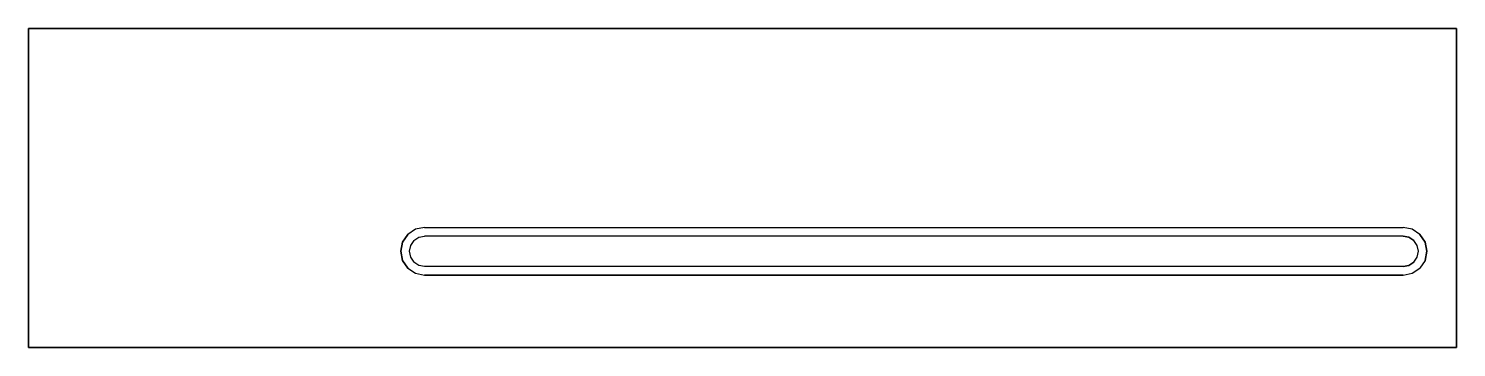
# Model space of a CAD drawing. Header units: inches. Extents: x 0 to 1500, y -335 to 0.
import ezdxf

# ---------------------------------------------------------------- set-up
doc = ezdxf.new("R2010")
doc.units = ezdxf.units.IN
doc.header["$MEASUREMENT"] = 0
doc.layers.add('Painel', color=5, linetype='Continuous')
doc.layers.add('Usinagem', color=2, linetype='Continuous')

msp = doc.modelspace()

# ---------------------------------------------------------------- linework, layer by layer
at = {"layer": 'Painel'}
for p, q in [((0, -335, 30), (0, -300, 30)), ((0, -335), (0, -300)), ((1500, -300, 30), (1500, -335, 30)), ((1500, -300), (1500, -335))]:
    msp.add_line(p, q, dxfattribs=at)
for points in [[(0, 0, 30), (0, 0), (1500, 0), (1500, 0, 30)], [(0, 0, 30), (0, -335, 30), (0, -335), (0, 0)], [(1500, 0, 30), (1500, 0), (1500, -335), (1500, -335, 30)], [(0, -335, 30), (0, -335), (1500, -335), (1500, -335, 30)]]:
    msp.add_3dface(points, dxfattribs=at)
for points, invisible_edges in [([(1500, 0, 17), (1500, 0, 13), (1500, -209, 13), (1500, -209, 17)], 14), ([(400, -300, 30), (0, -300, 30), (0, 0, 30), (400, 0, 30)], 9), ([(400, -300), (0, -300), (0, 0), (400, 0)], 9), ([(401.2, 0, 30), (400, 0, 30), (400, -234, 30), (401.2, -227.9, 30)], 15), ([(401.2, 0), (400, 0), (400, -234), (401.2, -227.9)], 15), ([(404.7, 0, 30), (401.2, 0, 30), (401.2, -227.9, 30), (404.7, -222.7, 30)], 15), ([(404.7, 0), (401.2, 0), (401.2, -227.9), (404.7, -222.7)], 15), ([(409.9, 0, 30), (404.7, 0, 30), (404.7, -222.7, 30), (409.9, -219.2, 30)], 15), ([(409.9, 0), (404.7, 0), (404.7, -222.7), (409.9, -219.2)], 15), ([(416, 0, 30), (409.9, 0, 30), (409.9, -219.2, 30), (416, -218, 30)], 15), ([(416, 0), (409.9, 0), (409.9, -219.2), (416, -218)], 15), ([(416, -218, 30), (416, 0, 30), (1500, 0, 30), (1500, -218, 30)], 15), ([(416, -218), (416, 0), (1500, 0), (1500, -218)], 15), ([(1500, -259, 17), (1500, -259, 13), (1500, -209, 13), (1500, -209, 17)], 15), ([(1500, -250), (1500, -218), (360.9, -218), (360.9, -251.3)], 14), ([(1444, -218, 30), (1500, -218, 30), (1500, -219.2, 30), (1450.1, -219.2, 30)], 5), ([(1450.1, -219.2, 30), (1500, -219.2, 30), (1500, -222.7, 30), (1455.3, -222.7, 30)], 5), ([(1455.3, -222.7, 30), (1500, -222.7, 30), (1500, -227.9, 30), (1458.8, -227.9, 30)], 5), ([(401.2, -240.1, 30), (400, -234, 30), (400, -300, 30), (401.2, -300, 30)], 15), ([(401.2, -240.1), (400, -234), (400, -300), (401.2, -300)], 15), ([(1458.8, -227.9, 30), (1500, -227.9, 30), (1500, -234, 30), (1460, -234, 30)], 5), ([(1460, -234, 30), (1500, -234, 30), (1500, -240.1, 30), (1458.8, -240.1, 30)], 5), ([(404.7, -245.3, 30), (401.2, -240.1, 30), (401.2, -300, 30), (404.7, -300, 30)], 15), ([(404.7, -245.3), (401.2, -240.1), (401.2, -300), (404.7, -300)], 15), ([(409.9, -248.8, 30), (404.7, -245.3, 30), (404.7, -300, 30), (409.9, -300, 30)], 15), ([(409.9, -248.8), (404.7, -245.3), (404.7, -300), (409.9, -300)], 15), ([(416, -250, 30), (409.9, -248.8, 30), (409.9, -300, 30), (416, -300, 30)], 15), ([(416, -250), (409.9, -248.8), (409.9, -300), (416, -300)], 15), ([(416, -250, 30), (416, -300, 30), (1500, -300, 30), (1500, -250, 30)], 15), ([(416, -250), (416, -300), (1500, -300), (1500, -250)], 15), ([(1450.1, -248.8, 30), (1500, -248.8, 30), (1500, -250, 30), (1444, -250, 30)], 5), ([(1455.3, -245.3, 30), (1500, -245.3, 30), (1500, -248.8, 30), (1450.1, -248.8, 30)], 5), ([(1458.8, -240.1, 30), (1500, -240.1, 30), (1500, -245.3, 30), (1455.3, -245.3, 30)], 5), ([(1500, -259, 17), (1500, -259, 13), (1500, -335, 13), (1500, -335, 17)], 11), ([(0, -300, 30), (0, -335, 30), (1500, -335, 30), (1500, -300, 30)], 8), ([(0, -300), (0, -335), (1500, -335), (1500, -300)], 8)]:
    msp.add_3dface(points, dxfattribs=dict(at, invisible_edges=invisible_edges))
at = {"layer": 'Usinagem'}
for points, invisible_edges in [([(409.9, -219.2, 30), (416, -218, 30), (416, -209, 17), (406.4, -210.9, 17)], 10), ([(416, -209, 17), (406.4, -210.9, 17), (406.4, -257.1, 17), (416, -259, 17)], 10), ([(416, -218, 30), (416, -209, 17), (1444, -209, 17), (1444, -218, 30)], 5), ([(416, -259, 17), (416, -209, 17), (1444, -209, 17), (1444, -259, 17)], 5), ([(1444, -218, 30), (1450.1, -219.2, 30), (1453.6, -210.9, 17), (1444, -209, 17)], 10), ([(1444, -259, 17), (1453.6, -257.1, 17), (1453.6, -210.9, 17), (1444, -209, 17)], 10), ([(401.2, -227.9, 30), (400, -234, 30), (391, -234, 17), (392.9, -224.4, 17)], 10), ([(392.9, -224.4, 17), (391, -234, 17), (392.9, -243.6, 17), (392.9, -234, 17)], 12), ([(404.7, -222.7, 30), (401.2, -227.9, 30), (392.9, -224.4, 17), (398.3, -216.3, 17)], 10), ([(398.3, -216.3, 17), (392.9, -224.4, 17), (392.9, -243.6, 17), (398.3, -251.7, 17)], 10), ([(404.7, -222.7, 30), (409.9, -219.2, 30), (406.4, -210.9, 17), (398.3, -216.3, 17)], 10), ([(406.4, -210.9, 17), (398.3, -216.3, 17), (398.3, -251.7, 17), (406.4, -257.1, 17)], 10), ([(1450.1, -219.2, 30), (1455.3, -222.7, 30), (1461.7, -216.3, 17), (1453.6, -210.9, 17)], 10), ([(1453.6, -210.9, 17), (1453.6, -257.1, 17), (1461.7, -251.7, 17), (1461.7, -216.3, 17)], 13), ([(1458.8, -227.9, 30), (1455.3, -222.7, 30), (1461.7, -216.3, 17), (1467.1, -224.4, 17)], 10), ([(1460, -234, 30), (1458.8, -227.9, 30), (1467.1, -224.4, 17), (1469, -234, 17)], 10), ([(1461.7, -251.7, 17), (1467.1, -243.6, 17), (1467.1, -224.4, 17), (1461.7, -216.3, 17)], 11), ([(1467.1, -224.4, 17), (1467.1, -243.6, 17), (1469, -234, 17), (1467.1, -224.4, 17)], 1), ([(400, -234, 30), (401.2, -240.1, 30), (392.9, -243.6, 17), (391, -234, 17)], 10), ([(1458.8, -240.1, 30), (1460, -234, 30), (1469, -234, 17), (1467.1, -243.6, 17)], 10), ([(401.2, -240.1, 30), (404.7, -245.3, 30), (398.3, -251.7, 17), (392.9, -243.6, 17)], 10), ([(409.9, -248.8, 30), (404.7, -245.3, 30), (398.3, -251.7, 17), (406.4, -257.1, 17)], 10), ([(416, -250, 30), (409.9, -248.8, 30), (406.4, -257.1, 17), (416, -259, 17)], 10), ([(1444, -259, 17), (1444, -250, 30), (416, -250, 30), (416, -259, 17)], 5), ([(1450.1, -248.8, 30), (1444, -250, 30), (1444, -259, 17), (1453.6, -257.1, 17)], 10), ([(1455.3, -245.3, 30), (1450.1, -248.8, 30), (1453.6, -257.1, 17), (1461.7, -251.7, 17)], 10), ([(1455.3, -245.3, 30), (1458.8, -240.1, 30), (1467.1, -243.6, 17), (1461.7, -251.7, 17)], 10)]:
    msp.add_3dface(points, dxfattribs=dict(at, invisible_edges=invisible_edges))

doc.saveas('drawing.dxf')
